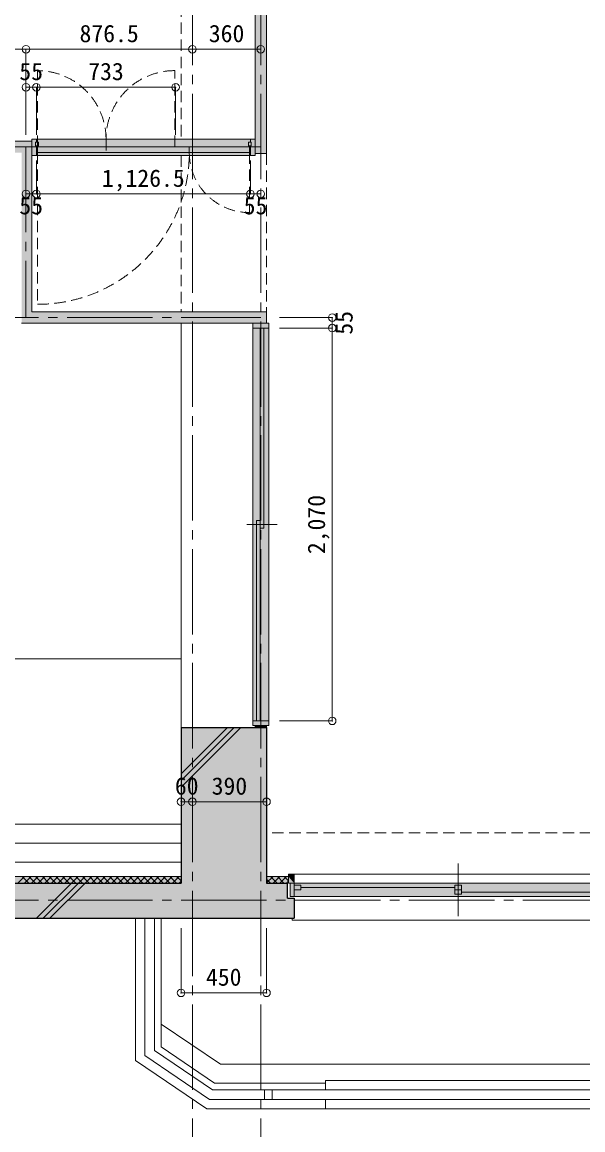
# Model space of a CAD drawing. Units: millimetres at full size, sheet at 1:50. Extents: x -9674 to 32603, y -6794 to 6791.
# Drawn here: x -4002 to -1049, y -3592 to 2246 of the extents above; entities that cross this region are included whole.
import ezdxf
from ezdxf.enums import TextEntityAlignment as Align

# ---------------------------------------------------------------- set-up
doc = ezdxf.new("R2010")
doc.units = ezdxf.units.MM
doc.header["$LTSCALE"] = 50
doc.header["$PDMODE"] = 32
doc.header["$PDSIZE"] = 40
doc.linetypes.add('CHAIN2', pattern=[12, 9, -1, 1, -1])
doc.linetypes.add('DASHED1', pattern=[1.8, 1.2, -0.6])
for name, color, linetype, lineweight in [('1-0_芯', 7, 'CHAIN2', 9), ('1-1_躯体', 2, 'Continuous', 25), ('1-2_間仕切', 3, 'Continuous', 18), ('1-3_建具', 3, 'Continuous', 18), ('1-4_仕上げ', 4, 'Continuous', 9), ('1-6_ﾊﾞﾙｺﾆｰ・階段', 4, 'Continuous', 9), ('1-8_ハッチ', 4, 'Continuous', 9), ('1-B_寸法', 7, 'Continuous', 9), ('1-C_梁', 7, 'DASHED1', 9)]:
    doc.layers.add(name, color=color, linetype=linetype, lineweight=lineweight)
for name, color, linetype in [('4-0', 1, 'Continuous'), ('4-1', 2, 'Continuous'), ('4-2', 4, 'Continuous'), ('4-F', 4, 'Continuous')]:
    doc.layers.add(name, color=color, linetype=linetype)
doc.styles.add('ＭＳ ゴシック', font='')
doc.styles.get('ＭＳ ゴシック').set_extended_font_data('MS Gothic')

msp = doc.modelspace()

# ---------------------------------------------------------------- linework, layer by layer
at = {"layer": '1-0_芯'}
for p, q in [((-3105, 4868.53), (-3105, -3981.47)), ((-2745, 4868.53), (-2745, -3981.47)), ((-8565, 1588.53), (-2745, 1588.53)), ((-3981.5, 1588.53), (-3981.5, 688.53)), ((-8565, 688.53), (-2745, 688.53)), ((-8565, -2381.47), (8340, -2381.47))]:
    msp.add_line(p, q, dxfattribs=at)
at = {"layer": '1-1_躯体'}
for p, q in [((-3165, -1471.47), (-2715, -1471.47)), ((-3165, -1471.47), (-3165, -2291.47)), ((-2715, -1471.47), (-2715, -2291.47)), ((-6765, -2291.47), (-3165, -2291.47)), ((-2715, -2291.47), (-2605, -2291.47)), ((-2605, -2371.47), (-2605, -2291.47)), ((-2605, -2371.47), (-2570, -2371.47)), ((-2570, -2371.47), (-2570, -2476.47)), ((-7215, -2476.47), (-2570, -2476.47))]:
    msp.add_line(p, q, dxfattribs=at)
at = {"layer": '1-2_間仕切'}
for p, q in [((-2715, 3233.53), (-2715, 1553.53)), ((-6722.5, 1618.53), (-3951.5, 1618.53)), ((-3951.5, 718.53), (-3951.5, 1618.53)), ((-3951.5, 718.53), (-2715, 718.53)), ((-2715, 718.53), (-2715, 658.53)), ((-4005, 658.53), (-2715, 658.53)), ((-2775, -1471.47), (-2775, -1461.47)), ((-2715, -1471.47), (-2715, -1461.47))]:
    msp.add_line(p, q, dxfattribs=at)
msp.add_lwpolyline([(-2775, 3233.53), (-2775, 1553.53), (-2715, 1553.53)], dxfattribs=at)
at = {"layer": '1-3_建具', "color": 7, "linetype": 'DASHED1', "lineweight": 9}
for p, q in [((-3921.5, 1588.53), (-3921.5, 1990.03)), ((-3198.5, 1588.53), (-3198.5, 1990.03)), ((-3560, 1628.53), (-3560, 1558.53)), ((-3121.5, 1558.53), (-3121.5, 1588.53)), ((-3921.5, 1558.53), (-3921.5, 758.53)), ((-2805, 1558.53), (-2805, 1242.03))]:
    msp.add_line(p, q, dxfattribs=at)
at = {"layer": '1-3_建具'}
for p, q in [((-3951.5, 1628.53), (-3926.5, 1628.53)), ((-3951.5, 1543.53), (-3951.5, 1628.53)), ((-3916.5, 1613.53), (-3931.5, 1613.53)), ((-3931.5, 1613.53), (-3931.5, 1593.53)), ((-3931.5, 1593.53), (-3916.5, 1593.53)), ((-3926.5, 1613.53), (-3926.5, 1628.53)), ((-3926.5, 1593.53), (-3926.5, 1543.53)), ((-3921.5, 1588.53), (-3921.5, 1558.53)), ((-2805, 1588.53), (-3921.5, 1588.53)), ((-3916.5, 1593.53), (-3916.5, 1613.53)), ((-2810, 1593.53), (-2810, 1613.53)), ((-2795, 1613.53), (-2810, 1613.53)), ((-2795, 1593.53), (-2810, 1593.53)), ((-2805, 1558.53), (-2805, 1588.53)), ((-2800, 1628.53), (-2775, 1628.53)), ((-2800, 1613.53), (-2800, 1628.53)), ((-2800, 1593.53), (-2800, 1543.53)), ((-2795, 1593.53), (-2795, 1613.53)), ((-2775, 1543.53), (-2775, 1628.53)), ((-3951.5, 1543.53), (-3926.5, 1543.53)), ((-3921.5, 1558.53), (-2805, 1558.53)), ((-2800, 1543.53), (-2775, 1543.53)), ((-2787.5, 658.53), (-2702.5, 658.53)), ((-2787.5, 633.53), (-2787.5, 658.53)), ((-2702.5, 633.53), (-2702.5, 658.53)), ((-2787.5, 633.53), (-2702.5, 633.53)), ((-2748.33, -421.47), (-2748.33, 633.53)), ((-2728.33, 633.53), (-2728.33, -421.47)), ((-2748.33, -381.47), (-2768.33, -381.47)), ((-2768.33, -381.47), (-2768.33, -1436.47)), ((-2748.33, -1436.47), (-2748.33, -381.47)), ((-2728.33, -421.47), (-2748.33, -421.47)), ((-2787.5, -1436.47), (-2702.5, -1436.47)), ((-2702.5, -1436.47), (-2702.5, -1461.47)), ((-2600, -2244.47), (-2600, -2291.47)), ((-2600, -2244.47), (-2600, -2245.51)), ((-2600, -2291.47), (-2570, -2291.47)), ((-2535, -2302.47), (-2570, -2302.47)), ((-2535, -2326.47), (-2570, -2326.47)), ((-2535, -2302.47), (-2535, -2326.47)), ((-1722.5, -2314.47), (-2535, -2314.47)), ((-1687.5, -2302.47), (-1722.5, -2302.47)), ((-1722.5, -2302.47), (-1722.5, -2350.47)), ((-1687.5, -2326.47), (-1722.5, -2326.47)), ((-1687.5, -2302.47), (-1687.5, -2350.47)), ((-1687.5, -2350.47), (-1722.5, -2350.47)), ((-875, -2338.47), (-1687.5, -2338.47))]:
    msp.add_line(p, q, dxfattribs=at)
at = {"layer": '1-3_建具', "color": 7, "lineweight": 9}
for p, q in [((-2800, 1628.53), (-3926.5, 1628.53)), ((-3926.5, 1543.53), (-2800, 1543.53)), ((-2787.5, -1436.47), (-2787.5, 633.53)), ((-2702.5, 633.53), (-2702.5, -1436.47)), ((-2658.33, -401.47), (-2818.33, -401.47)), ((-1705, -2464.95), (-1705, -2187.99)), ((-2570, -2244.47), (940, -2244.47)), ((-2590, -2361.47), (-2590, -2291.47)), ((-2570, -2291.47), (-2570, -2361.47)), ((-2555, -2291.47), (-2570, -2291.47)), ((-855, -2291.47), (-2555, -2291.47)), ((-2590, -2361.47), (-2555, -2361.47)), ((-855, -2361.47), (-2555, -2361.47)), ((-2580, -2476.47), (-2580, -2486.47)), ((-2580, -2486.47), (950, -2486.47))]:
    msp.add_line(p, q, dxfattribs=at)
at = {"layer": '1-3_建具'}
for points in [[(-2787.5, -1436.47), (-2787.5, -1461.47), (-2702.5, -1461.47)], [(-2600, -2244.47), (-2570, -2244.47), (-2570, -2291.47)]]:
    msp.add_lwpolyline(points, dxfattribs=at)
at = {"layer": '1-3_建具', "color": 7, "linetype": 'DASHED1', "lineweight": 9}
for centre, radius, start, end in [((-3921.5, 1628.53), 361.5, 0, 90), ((-3198.5, 1628.53), 361.5, 90, 180), ((-3921.5, 1558.53), 800, 270, 0), ((-2805, 1558.53), 316.5, 180, 270)]:
    msp.add_arc(centre, radius, start, end, dxfattribs=at)
at = {"layer": '1-4_仕上げ'}
for p, q in [((-3165, 658.53), (-3165, -1471.47)), ((-6690, -1110.13), (-3165, -1110.13)), ((-6730, -1981.47), (-3165, -1981.47)), ((-6730, -2081.47), (-3165, -2081.47)), ((-6730, -2181.47), (-3165, -2181.47))]:
    msp.add_line(p, q, dxfattribs=at)
at = {"layer": '1-6_ﾊﾞﾙｺﾆｰ・階段', "color": 7}
for p, q in [((-3405, -3226.47), (-3405, -2476.47)), ((-3355, -3200.01), (-3355, -2476.47)), ((-3305, -3173.54), (-3305, -2476.47)), ((-3270, -3155.02), (-3270, -2476.47)), ((-3355, -3200.01), (-3014.61, -3431.47)), ((-3305, -3173.54), (-2999.22, -3381.47)), ((-2999.22, -3381.47), (1238.29, -3381.47)), ((-2725, -3431.47), (-2725, -3381.47)), ((-2685, -3431.47), (-2685, -3381.47)), ((-2405, -3331.47), (-2405, -3381.47)), ((-2405, -3331.47), (595, -3331.47)), ((-3014.61, -3431.47), (1253.64, -3431.47)), ((-2405, -3431.47), (-2405, -3481.47))]:
    msp.add_line(p, q, dxfattribs=at)
at = {"layer": '1-6_ﾊﾞﾙｺﾆｰ・階段'}
msp.add_lwpolyline([(-3270, -3034.09), (-2957.67, -3246.47), (1196.83, -3246.47), (1572.83, -2991.47), (1945, -2991.47)], dxfattribs=at)
at = {"layer": '1-6_ﾊﾞﾙｺﾆｰ・階段', "color": 7}
for points in [[(-3270, -3155.02), (-2988.45, -3346.47), (-2405, -3346.47)], [(-3405, -3226.47), (-3030, -3481.47), (1269, -3481.47)]]:
    msp.add_lwpolyline(points, dxfattribs=at)
at = {"layer": '1-8_ハッチ'}
for p, q in [((-3165, -1786.14), (-2850.33, -1471.47)), ((-3165, -1750.79), (-2885.69, -1471.47)), ((-3165, -1715.43), (-2921.04, -1471.47)), ((-6730, -2256.47), (-3165, -2256.47)), ((-4023.89, -2291.47), (-3988.89, -2256.47)), ((-4001.42, -2256.47), (-3966.42, -2291.47)), ((-3988.53, -2291.47), (-3953.53, -2256.47)), ((-3966.07, -2256.47), (-3931.07, -2291.47)), ((-3953.17, -2291.47), (-3918.17, -2256.47)), ((-3930.71, -2256.47), (-3895.71, -2291.47)), ((-3917.82, -2291.47), (-3882.82, -2256.47)), ((-3895.36, -2256.47), (-3860.36, -2291.47)), ((-3882.46, -2291.47), (-3847.46, -2256.47)), ((-3860, -2256.47), (-3825, -2291.47)), ((-3847.11, -2291.47), (-3812.11, -2256.47)), ((-3824.64, -2256.47), (-3789.64, -2291.47)), ((-3811.75, -2291.47), (-3776.75, -2256.47)), ((-3789.29, -2256.47), (-3754.29, -2291.47)), ((-3776.4, -2291.47), (-3741.4, -2256.47)), ((-3753.93, -2256.47), (-3718.93, -2291.47)), ((-3741.04, -2291.47), (-3706.04, -2256.47)), ((-3718.58, -2256.47), (-3683.58, -2291.47)), ((-3705.69, -2291.47), (-3670.69, -2256.47)), ((-3683.22, -2256.47), (-3648.22, -2291.47)), ((-3670.33, -2291.47), (-3635.33, -2256.47)), ((-3647.87, -2256.47), (-3612.87, -2291.47)), ((-3634.98, -2291.47), (-3599.98, -2256.47)), ((-3612.51, -2256.47), (-3577.51, -2291.47)), ((-3599.62, -2291.47), (-3564.62, -2256.47)), ((-3577.16, -2256.47), (-3542.16, -2291.47)), ((-3564.27, -2291.47), (-3529.27, -2256.47)), ((-3541.8, -2256.47), (-3506.8, -2291.47)), ((-3528.91, -2291.47), (-3493.91, -2256.47)), ((-3506.45, -2256.47), (-3471.45, -2291.47)), ((-3493.56, -2291.47), (-3458.56, -2256.47)), ((-3471.09, -2256.47), (-3436.09, -2291.47)), ((-3458.2, -2291.47), (-3423.2, -2256.47)), ((-3435.74, -2256.47), (-3400.74, -2291.47)), ((-3422.84, -2291.47), (-3387.84, -2256.47)), ((-3400.38, -2256.47), (-3365.38, -2291.47)), ((-3387.49, -2291.47), (-3352.49, -2256.47)), ((-3365.02, -2256.47), (-3330.02, -2291.47)), ((-3352.13, -2291.47), (-3317.13, -2256.47)), ((-3329.67, -2256.47), (-3294.67, -2291.47)), ((-3316.78, -2291.47), (-3281.78, -2256.47)), ((-3294.31, -2256.47), (-3259.31, -2291.47)), ((-3281.42, -2291.47), (-3246.42, -2256.47)), ((-3258.96, -2256.47), (-3223.96, -2291.47)), ((-3246.07, -2291.47), (-3211.07, -2256.47)), ((-3223.6, -2256.47), (-3188.6, -2291.47)), ((-3210.71, -2291.47), (-3175.71, -2256.47)), ((-3188.25, -2256.47), (-3165, -2279.72)), ((-2715, -2256.47), (-2600, -2256.47)), ((-2715, -2290.74), (-2680.74, -2256.47)), ((-2715, -2270.1), (-2693.63, -2291.47)), ((-2693.27, -2256.47), (-2658.27, -2291.47)), ((-2680.38, -2291.47), (-2645.38, -2256.47)), ((-2657.92, -2256.47), (-2622.92, -2291.47)), ((-2645.03, -2291.47), (-2610.03, -2256.47)), ((-2622.56, -2256.47), (-2600, -2279.04)), ((-3926.04, -2476.47), (-3741.04, -2291.47)), ((-3890.69, -2476.47), (-3705.69, -2291.47)), ((-3855.33, -2476.47), (-3670.33, -2291.47)), ((-3175.36, -2291.47), (-3165, -2281.12)), ((-2609.67, -2291.47), (-2600, -2281.8))]:
    msp.add_line(p, q, dxfattribs=at)
at = {"layer": '1-B_寸法'}
for p, q in [((-6825, 2102.51), (-3981.5, 2102.51)), ((-3981.5, 2102.51), (-3105, 2102.51)), ((-3981.5, 1652.54), (-3981.5, 2102.51)), ((-3105, 2102.51), (-2745, 2102.51)), ((-3981.5, 1902.51), (-3926.5, 1902.51)), ((-3926.5, 1902.51), (-3193.5, 1902.51)), ((-3926.5, 1652.54), (-3926.5, 1902.51)), ((-3193.5, 1652.54), (-3193.5, 1902.51)), ((-3926.5, 1517.01), (-3926.5, 1340.14)), ((-2800, 1517.01), (-2800, 1340.14)), ((-3981.5, 1340.14), (-3926.5, 1340.14)), ((-3926.5, 1340.14), (-2800, 1340.14)), ((-2800, 1340.14), (-2745, 1340.14)), ((-2645.89, 688.53), (-2369.04, 688.53)), ((-2369.04, 633.53), (-2369.04, 688.53)), ((-2645.89, -1436.47), (-2369.04, -1436.47)), ((-3165, -1863.11), (-3105, -1863.11)), ((-3105, -1863.11), (-2715, -1863.11)), ((-3165, -2869.88), (-3165, -2529.69)), ((-2715, -2869.88), (-2715, -2529.69)), ((-3165, -2869.88), (-2715, -2869.88))]:
    msp.add_line(p, q, dxfattribs=at)
msp.add_lwpolyline([(-2645.89, 633.53), (-2369.04, 633.53), (-2369.04, -1436.47)], dxfattribs=at)
at = {"layer": '1-B_寸法', "color": 3}
for p in [(-3981.5, 2102.51), (-3105, 2102.51), (-2745, 2102.51), (-3981.5, 1902.51), (-3926.5, 1902.51), (-3193.5, 1902.51), (-3981.5, 1340.14), (-3926.5, 1340.14), (-2800, 1340.14), (-2745, 1340.14), (-2369.04, 688.53), (-2369.04, 633.53), (-2369.04, -1436.47), (-3165, -1863.11), (-3105, -1863.11), (-2715, -1863.11), (-3165, -2869.88), (-2715, -2869.88)]:
    msp.add_point(p, dxfattribs=at)
at = {"layer": '1-C_梁'}
for p, q in [((-3165, 3233.53), (-3165, 1628.53)), ((-3165, 1543.53), (-3165, 718.53)), ((-2715, 1553.53), (-2715, 718.53)), ((1785, -2027.32), (-2715, -2027.32))]:
    msp.add_line(p, q, dxfattribs=at)
at = {"layer": '4-0'}
for points in [[(-2715, -1471.47), (-3165, -1471.47), (-3165, -2291.47)], [(-2715, -2291.47), (-2715, -1471.47), (-3165, -2291.47)], [(-7215, -2476.47), (-2605, -2371.47), (-2715, -2291.47)], [(-7215, -2476.47), (-2715, -2291.47), (-6765, -2291.47)], [(-2605, -2371.47), (-2605, -2291.47), (-2715, -2291.47)], [(-7215, -2476.47), (-2570, -2476.47), (-2605, -2371.47)], [(-2570, -2476.47), (-2570, -2371.47), (-2605, -2371.47)]]:
    msp.add_solid(points, dxfattribs=at)
at = {"layer": '4-1'}
msp.add_solid([(-2590, -2291.47), (-2590, -2361.47), (960, -2291.47), (960, -2361.47)], dxfattribs=at)
at = {"layer": '4-2'}
for points in [[(-2775, 1553.53), (-2715, 1553.53), (-2775, 3233.53), (-2715, 3233.53)], [(-6722.5, 1558.53), (-6722.5, 1618.53), (-4005, 1558.53), (-3951.5, 1618.53)], [(-3951.5, 1618.53), (-4005, 1558.53), (-3951.5, 718.53), (-4005, 658.53)], [(-3951.5, 1628.53), (-3951.5, 1543.53), (-2775, 1628.53), (-2775, 1543.53)], [(-3951.5, 718.53), (-4005, 658.53), (-2715, 718.53), (-2715, 658.53)], [(-2715, -1461.47), (-2702.5, 658.53), (-2787.5, 658.53)], [(-2715, -1461.47), (-2787.5, 658.53), (-2787.5, -1461.47)], [(-2715, -1461.47), (-2702.5, -1461.47), (-2702.5, 658.53)], [(-2775, -1471.47), (-2715, -1471.47), (-2715, -1461.47)], [(-2715, -1461.47), (-2775, -1461.47), (-2775, -1471.47)]]:
    msp.add_solid(points, dxfattribs=at)
at = {"layer": '4-F'}
for points in [[(-6765, -2291.47), (-6730, -2256.47), (-3165, -2291.47), (-3165, -2256.47)], [(-2570, -2291.47), (-2600, -2256.47), (-2715, -2256.47)], [(-2570, -2291.47), (-2715, -2256.47), (-2715, -2291.47)], [(-2570, -2291.47), (-2570, -2244.47), (-2600, -2244.47)], [(-2570, -2291.47), (-2600, -2244.47), (-2600, -2256.47)]]:
    msp.add_solid(points, dxfattribs=at)

# ---------------------------------------------------------------- texts
at = {"layer": '1-B_寸法', "style": 'ＭＳ ゴシック'}
for s, p in [('876.5', (-3699.5, 2112.51)), ('360', (-3018.75, 2112.51)), ('55', (-4016.5, 1912.51)), ('733', (-3653.75, 1912.51)), ('1,126.5', (-3582, 1350.14)), ('55', (-4016.5, 1205.14)), ('55', (-2835, 1205.14)), ('60', (-3197.5, -1853.11)), ('390', (-3003.75, -1853.11)), ('450', (-3033.75, -2859.88))]:
    msp.add_text(s, height=91.64, dxfattribs=at).set_placement(p, align=Align.BOTTOM_LEFT)
for s, p in [('55', (-2234.04, 598.53)), ('2,070', (-2379.04, -557.72))]:
    msp.add_text(s, height=91.64, rotation=90, dxfattribs=at).set_placement(p, align=Align.BOTTOM_LEFT)

doc.saveas('drawing.dxf')
